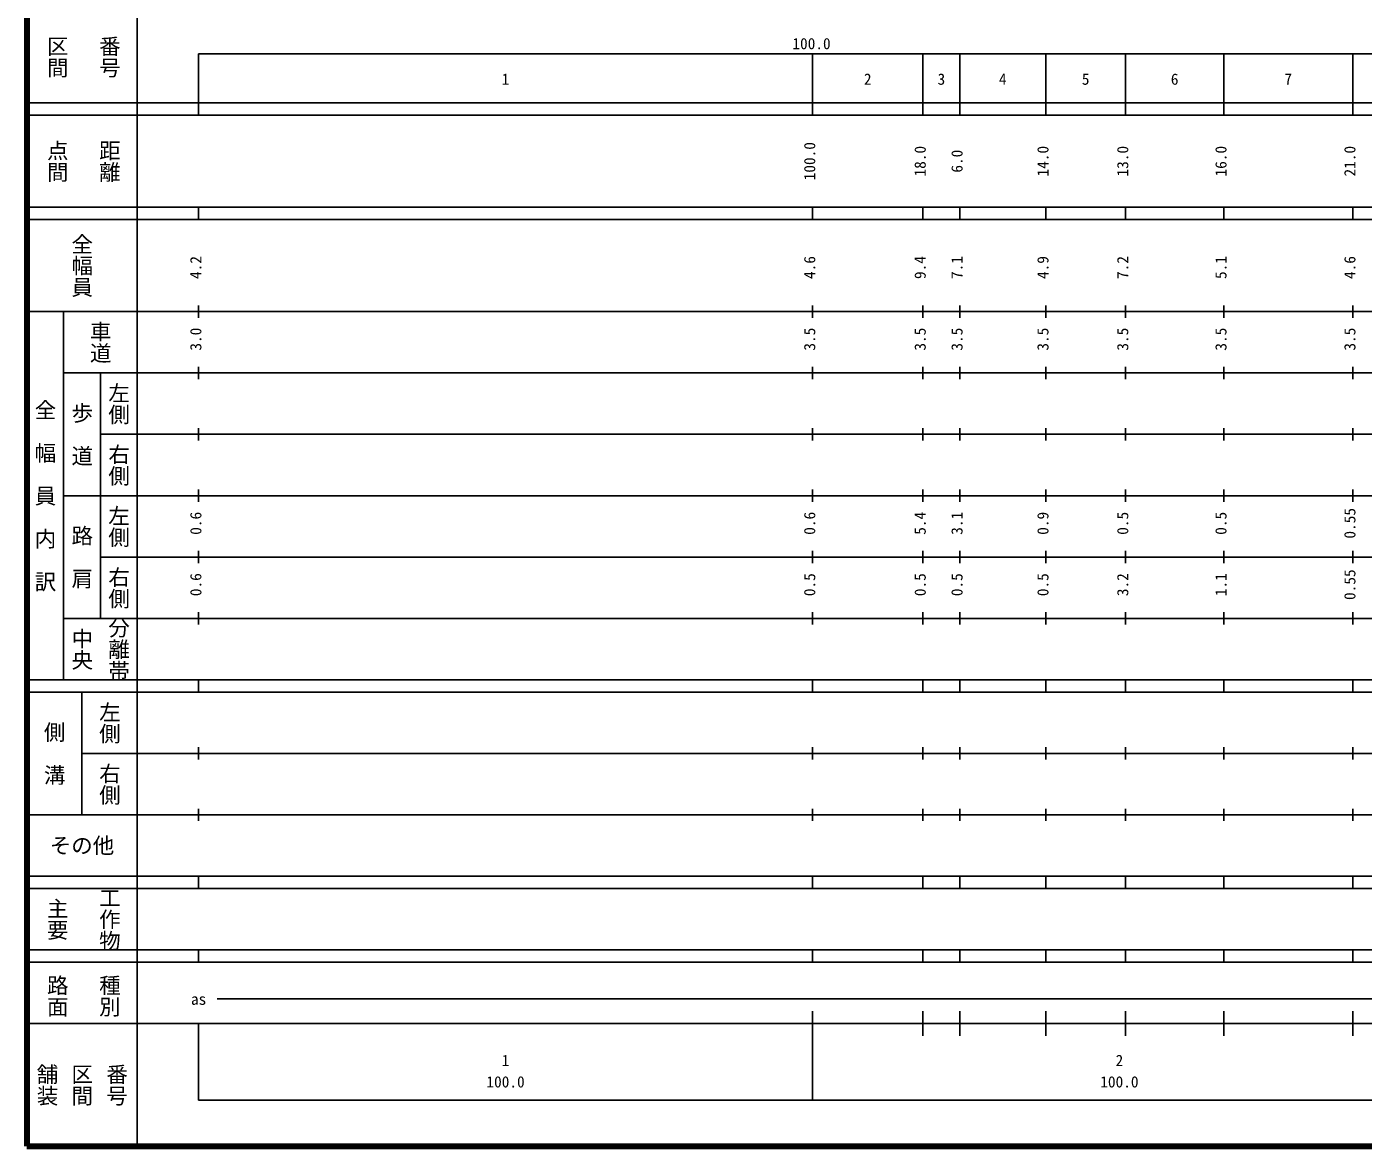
# Model space of a CAD drawing. Units: millimetres on the paper, enlarged 1000 times. Extents: x 40000 to 680000, y 20000 to 380000.
# Drawn here: x 40000 to 257727, y 20000 to 202409 of the extents above; entities that cross this region are included whole.
import ezdxf
from ezdxf.enums import TextEntityAlignment as Align

# ---------------------------------------------------------------- set-up
doc = ezdxf.new("R2010")
doc.units = ezdxf.units.MM
doc.header["$LTSCALE"] = 1000
doc.layers.add('M-TTL', color=2, linetype='Continuous', lineweight=140)
doc.layers.add('M-TTL-BAND', color=7, linetype='Continuous', lineweight=25)
doc.styles.add('@ＭＳ ゴシック', font='')
doc.styles.add('ＭＳ ゴシック', font='')
doc.styles.get('@ＭＳ ゴシック').set_extended_font_data('@MS Gothic')
doc.styles.get('ＭＳ ゴシック').set_extended_font_data('MS Gothic')

msp = doc.modelspace()

# ---------------------------------------------------------------- linework, layer by layer
at = {"layer": 'M-TTL'}
for p, q in [((40000, 380000), (40000, 20000)), ((40000, 20000), (680000, 20000))]:
    msp.add_line(p, q, dxfattribs=at)
at = {"layer": 'M-TTL-BAND'}
for p, q in [((58000, 370000), (58000, 20000)), ((68000, 198000), (579000, 198000)), ((68000, 198000), (68000, 188000)), ((168000, 188000), (168000, 198000)), ((186000, 188000), (186000, 198000)), ((192000, 188000), (192000, 198000)), ((206000, 188000), (206000, 198000)), ((219000, 188000), (219000, 198000)), ((235000, 188000), (235000, 198000)), ((256000, 188000), (256000, 198000)), ((40000, 190000), (579000, 190000)), ((40000, 188000), (579000, 188000)), ((40000, 173000), (579000, 173000)), ((68000, 171000), (68000, 173000)), ((168000, 171000), (168000, 173000)), ((186000, 171000), (186000, 173000)), ((192000, 171000), (192000, 173000)), ((206000, 171000), (206000, 173000)), ((219000, 171000), (219000, 173000)), ((235000, 171000), (235000, 173000)), ((256000, 171000), (256000, 173000)), ((40000, 171000), (579000, 171000)), ((68000, 155000), (68000, 157000)), ((168000, 155000), (168000, 157000)), ((186000, 155000), (186000, 157000)), ((192000, 155000), (192000, 157000)), ((206000, 155000), (206000, 157000)), ((219000, 155000), (219000, 157000)), ((235000, 155000), (235000, 157000)), ((256000, 155000), (256000, 157000)), ((40000, 156000), (579000, 156000)), ((46000, 96000), (46000, 156000)), ((46000, 146000), (579000, 146000)), ((52000, 146000), (52000, 106000)), ((68000, 145000), (68000, 147000)), ((168000, 145000), (168000, 147000)), ((186000, 145000), (186000, 147000)), ((192000, 145000), (192000, 147000)), ((206000, 145000), (206000, 147000)), ((219000, 145000), (219000, 147000)), ((235000, 145000), (235000, 147000)), ((256000, 145000), (256000, 147000)), ((52000, 136000), (579000, 136000)), ((68000, 135000), (68000, 137000)), ((168000, 135000), (168000, 137000)), ((186000, 135000), (186000, 137000)), ((192000, 135000), (192000, 137000)), ((206000, 135000), (206000, 137000)), ((219000, 135000), (219000, 137000)), ((235000, 135000), (235000, 137000)), ((256000, 135000), (256000, 137000)), ((68000, 125000), (68000, 127000)), ((168000, 125000), (168000, 127000)), ((186000, 125000), (186000, 127000)), ((192000, 125000), (192000, 127000)), ((206000, 125000), (206000, 127000)), ((219000, 125000), (219000, 127000)), ((235000, 125000), (235000, 127000)), ((256000, 125000), (256000, 127000)), ((46000, 126000), (579000, 126000)), ((52000, 116000), (579000, 116000)), ((68000, 115000), (68000, 117000)), ((168000, 115000), (168000, 117000)), ((186000, 115000), (186000, 117000)), ((192000, 115000), (192000, 117000)), ((206000, 115000), (206000, 117000)), ((219000, 115000), (219000, 117000)), ((235000, 115000), (235000, 117000)), ((256000, 115000), (256000, 117000)), ((68000, 105000), (68000, 107000)), ((168000, 105000), (168000, 107000)), ((186000, 105000), (186000, 107000)), ((192000, 105000), (192000, 107000)), ((206000, 105000), (206000, 107000)), ((219000, 105000), (219000, 107000)), ((235000, 105000), (235000, 107000)), ((256000, 105000), (256000, 107000)), ((46000, 106000), (579000, 106000)), ((40000, 96000), (579000, 96000)), ((68000, 94000), (68000, 96000)), ((168000, 94000), (168000, 96000)), ((186000, 94000), (186000, 96000)), ((192000, 94000), (192000, 96000)), ((206000, 94000), (206000, 96000)), ((219000, 94000), (219000, 96000)), ((235000, 94000), (235000, 96000)), ((256000, 94000), (256000, 96000)), ((40000, 94000), (579000, 94000)), ((49000, 94000), (49000, 74000)), ((68000, 83000), (68000, 85000)), ((168000, 83000), (168000, 85000)), ((186000, 83000), (186000, 85000)), ((192000, 83000), (192000, 85000)), ((206000, 83000), (206000, 85000)), ((219000, 83000), (219000, 85000)), ((235000, 83000), (235000, 85000)), ((256000, 83000), (256000, 85000)), ((49000, 84000), (579000, 84000)), ((68000, 73000), (68000, 75000)), ((168000, 73000), (168000, 75000)), ((186000, 73000), (186000, 75000)), ((192000, 73000), (192000, 75000)), ((206000, 73000), (206000, 75000)), ((219000, 73000), (219000, 75000)), ((235000, 73000), (235000, 75000)), ((256000, 73000), (256000, 75000)), ((40000, 74000), (579000, 74000)), ((40000, 64000), (579000, 64000)), ((68000, 62000), (68000, 64000)), ((168000, 62000), (168000, 64000)), ((186000, 62000), (186000, 64000)), ((192000, 62000), (192000, 64000)), ((206000, 62000), (206000, 64000)), ((219000, 62000), (219000, 64000)), ((235000, 62000), (235000, 64000)), ((256000, 62000), (256000, 64000)), ((40000, 62000), (579000, 62000)), ((40000, 52000), (579000, 52000)), ((68000, 50000), (68000, 52000)), ((168000, 50000), (168000, 52000)), ((186000, 50000), (186000, 52000)), ((192000, 50000), (192000, 52000)), ((206000, 50000), (206000, 52000)), ((219000, 50000), (219000, 52000)), ((235000, 50000), (235000, 52000)), ((256000, 50000), (256000, 52000)), ((40000, 50000), (579000, 50000)), ((71000, 44000), (565000, 44000)), ((168000, 27500), (168000, 42000)), ((186000, 38000), (186000, 42000)), ((192000, 38000), (192000, 42000)), ((206000, 38000), (206000, 42000)), ((219000, 38000), (219000, 42000)), ((235000, 38000), (235000, 42000)), ((256000, 38000), (256000, 42000)), ((40000, 40000), (579000, 40000)), ((68000, 40000), (68000, 27500)), ((68000, 27500), (579000, 27500))]:
    msp.add_line(p, q, dxfattribs=at)

# ---------------------------------------------------------------- texts
at = {"layer": 'M-TTL-BAND', "style": '@ＭＳ ゴシック'}
for s, p in [('区間', (45000, 197500)), ('番号', (53500, 197500)), ('点間', (45000, 180500)), ('距離', (53500, 180500)), ('全幅員', (49000, 163500)), ('車道', (52000, 151000)), ('左側', (55000, 141000)), ('全\u3000幅\u3000員\u3000内\u3000訳', (43000, 126000)), ('歩\u3000道', (49000, 136000)), ('右側', (55000, 131000)), ('左側', (55000, 121000)), ('路\u3000肩', (49000, 116000)), ('右側', (55000, 111000)), ('分離帯', (55000, 101000)), ('中央', (49000, 101000)), ('左側', (53500, 89000)), ('側\u3000溝', (44500, 84000)), ('右側', (53500, 79000)), ('工作物', (53500, 57000)), ('主要', (45000, 57000)), ('路面', (45000, 44500)), ('種別', (53500, 44500)), ('舗装', (43333, 30000)), ('区間', (49000, 30000)), ('番号', (54667, 30000))]:
    msp.add_text(s, height=2566, rotation=270, dxfattribs=at).set_placement(p, align=Align.MIDDLE_CENTER)
at = {"layer": 'M-TTL-BAND', "style": 'ＭＳ ゴシック'}
for s, p in [('100.0', (167844, 198195)), ('1', (118000, 192405)), ('2', (177000, 192405)), ('3', (189000, 192405)), ('4', (199000, 192405)), ('5', (212500, 192405)), ('6', (227000, 192405)), ('7', (245500, 192405)), ('as', (68000, 42500)), ('1', (118000, 32523)), ('2', (218000, 32523)), ('100.0', (118000, 29033)), ('100.0', (218000, 29033))]:
    msp.add_text(s, height=1833, dxfattribs=at).set_placement(p, align=Align.BOTTOM_CENTER)
for s, p in [('100.0', (169000, 180500)), ('18.0', (187000, 180500)), ('6.0', (193000, 180500)), ('14.0', (207000, 180500)), ('13.0', (220000, 180500)), ('16.0', (236000, 180500)), ('21.0', (257000, 180500)), ('4.2', (69000, 163174)), ('4.6', (169000, 163174)), ('9.4', (187000, 163174)), ('7.1', (193000, 163174)), ('4.9', (207000, 163174)), ('7.2', (220000, 163174)), ('5.1', (236000, 163174)), ('4.6', (257000, 163174)), ('3.0', (69000, 151500)), ('3.5', (169000, 151500)), ('3.5', (187000, 151500)), ('3.5', (193000, 151500)), ('3.5', (207000, 151500)), ('3.5', (220000, 151500)), ('3.5', (236000, 151500)), ('3.5', (257000, 151500)), ('0.6', (69000, 121500)), ('0.6', (169000, 121500)), ('5.4', (187000, 121500)), ('3.1', (193000, 121500)), ('0.9', (207000, 121500)), ('0.5', (220000, 121500)), ('0.5', (236000, 121500)), ('0.55', (257000, 121500)), ('0.6', (69000, 111500)), ('0.5', (169000, 111500)), ('0.5', (187000, 111500)), ('0.5', (193000, 111500)), ('0.5', (207000, 111500)), ('3.2', (220000, 111500)), ('1.1', (236000, 111500)), ('0.55', (257000, 111500))]:
    msp.add_text(s, height=1833, rotation=90, dxfattribs=at).set_placement(p, align=Align.BOTTOM_CENTER)
msp.add_text('その他', height=2566, dxfattribs=at).set_placement((49000, 69000), align=Align.MIDDLE_CENTER)

doc.saveas('drawing.dxf')
